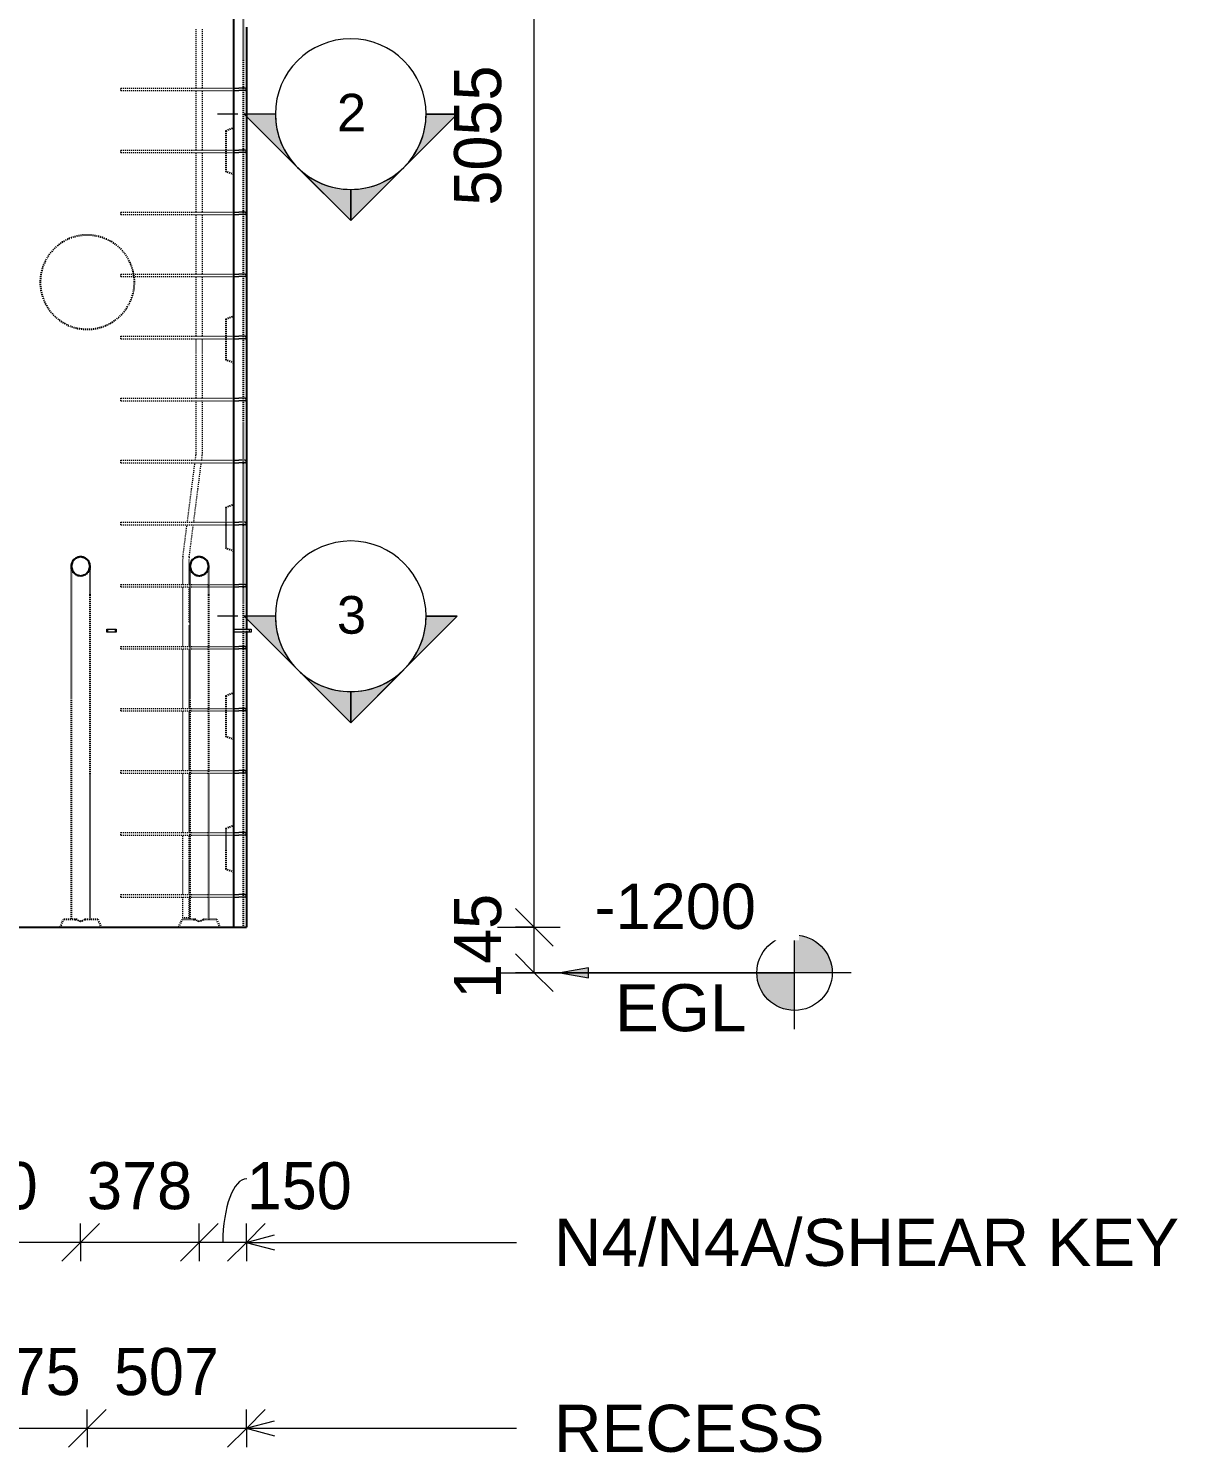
# Model space of a CAD drawing. Header units: millimetres. Extents: x 3013 to 24293, y -3068 to 13086.
# Drawn here: x 11624 to 15285, y -3068 to 1468 of the extents above; entities that cross this region are included whole.
import ezdxf

# ---------------------------------------------------------------- set-up
doc = ezdxf.new("R2010")
doc.units = ezdxf.units.MM
doc.linetypes.add('Dash', pattern=[6.36, 3.18, -3.18])
for name, color, linetype, lineweight in [('A-ANNO-DIMS', 211, 'Continuous', 9), ('A-ANNO-DIMS-60', 211, 'Continuous', 9), ('A-DETL-MBND', 5, 'Continuous', 18), ('A-GENM', 13, 'Continuous', 18), ('A-WALL', 113, 'Continuous', 25), ('A-WALL-HDLN', 110, 'Dash', 25), ('G-ANNO-DIMS', 111, 'Continuous', 9), ('G-ANNO-SYMB', 111, 'Continuous', 9), ('G-ANNO-TEXT', 231, 'Continuous', 9), ('S-RBAR', 171, 'Continuous', 18)]:
    doc.layers.add(name, color=color, linetype=linetype, lineweight=lineweight)
doc.styles.add('Arial', font='arial.ttf', dxfattribs={"height": 120})
doc.styles.add('Arial_1', font='arial.ttf', dxfattribs={"height": 150})
doc.styles.add('Arial_2', font='arial.ttf', dxfattribs={"height": 144})
doc.styles.add('Nirmala UI Semilight', font='NirmalaS.ttf', dxfattribs={"height": 150})
doc.dimstyles.new('Arrow_Filled_-_2_5_NI_UI', dxfattribs={"dimscale": 304.8, "dimtxt": 157.104592, "dimasz": 0.393701, "dimexe": 0.19685, "dimexo": 0.0625, "dimgap": 0.19685, "dimtad": 1, "dimdec": 0, "dimzin": 0, "dimdsep": 46, "dimtxsty": 'Nirmala UI Semilight', "dimblk1": 'OBLIQUE', "dimblk2": 'OBLIQUE', "dimsah": 1, "dimcen": 0.09, "dimazin": 0, "dimtfac": 1, "dimtdec": 4, "dimtix": 1, "dimtmove": 0, "dimatfit": 3, "dimfxl": 0.19685, "dimfxlon": 1, "dimtvp": 1, "dimtolj": 1, "dimtzin": 0, "dimarcsym": 2})
doc.dimstyles.new('Arrow_Filled_-_2_5_NI_UI_1', dxfattribs={"dimscale": 304.8, "dimtxt": 157.104592, "dimasz": 0.393701, "dimexe": 0.19685, "dimexo": 0.0625, "dimgap": 0.19685, "dimtad": 1, "dimdec": 0, "dimzin": 0, "dimdsep": 46, "dimtxsty": 'Nirmala UI Semilight', "dimblk1": 'OBLIQUE', "dimblk2": 'OBLIQUE', "dimsah": 1, "dimcen": 0.09, "dimazin": 0, "dimtfac": 1, "dimtdec": 4, "dimtix": 1, "dimtmove": 1, "dimatfit": 3, "dimfxl": 0.19685, "dimfxlon": 1, "dimtvp": 1, "dimtolj": 1, "dimtzin": 0, "dimarcsym": 2})

# ---------------------------------------------------------------- blocks, each defined once
blk = doc.blocks.new('RR spread anchor face based - RR-SA-2_5-200-1726821-Elevation Front')
at = {"layer": 'A-GENM'}
for p, q in [((11873.6, 6760), (11876.1, 6760)), ((11873.6, 6750), (11873.6, 6760)), ((11876.1, 6760), (11901.1, 6760)), ((11876.1, 6760), (11876.1, 6750)), ((11901.1, 6760), (11903.6, 6760)), ((11901.1, 6760), (11901.1, 6750)), ((11903.6, 6760), (11903.6, 6750)), ((11876.1, 6750), (11873.6, 6750)), ((11901.1, 6750), (11876.1, 6750)), ((11903.6, 6750), (11901.1, 6750))]:
    blk.add_line(p, q, dxfattribs=at)
blk = doc.blocks.new('RR spread anchor face based - RR-SA-3_0-200-1726827-Elevation Front')
at = {"layer": 'A-GENM'}
for p, q in [((12278.6, 6760), (12328.6, 6760)), ((12328.6, 6760), (12333.6, 6760)), ((12328.6, 6750), (12328.6, 6760)), ((12333.6, 6760), (12333.6, 6750)), ((12328.6, 6750), (12278.6, 6750)), ((12333.6, 6750), (12328.6, 6750))]:
    blk.add_line(p, q, dxfattribs=at)
blk = doc.blocks.new('DIMBLOCK66-Elevation Front')
at = {"layer": 'A-ANNO-DIMS-60'}
for p, q in [((11811.9, -2991.4), (11871.9, -2931.4)), ((11811.9, -2991.4), (11811.9, -2931.4)), ((12318.6, -2991.4), (12378.6, -2931.4)), ((12318.6, -2991.4), (12318.6, -2931.4)), ((11811.9, -2991.4), (11751.9, -3051.4)), ((12318.6, -2991.4), (11811.9, -2991.4)), ((11811.9, -2991.4), (11811.9, -3051.4)), ((12318.6, -2991.4), (12258.6, -3051.4)), ((12318.6, -2991.4), (12318.6, -3051.4))]:
    blk.add_line(p, q, dxfattribs=at)
at = {"layer": 'A-ANNO-DIMS-60', "color": 0, "insert": (11896.7, -2735.6), "char_height": 150, "width": 404.473, "attachment_point": 1, "line_spacing_factor": 1.142579, "style": 'Nirmala UI Semilight'}
blk.add_mtext('507', dxfattribs=at)
blk = doc.blocks.new('_Oblique')
at = {"color": 0, "linetype": 'ByBlock', "lineweight": -2}
blk.add_line((-0.5, -0.5), (0.5, 0.5), dxfattribs=at)
blk = doc.blocks.new('DIMBLOCK67-Elevation Front')
at = {"layer": 'A-ANNO-DIMS-60'}
for p, q in [((11436.9, -2991.4), (11496.9, -2931.4)), ((11436.9, -2991.4), (11436.9, -2931.4)), ((11811.9, -2991.4), (11871.9, -2931.4)), ((11811.9, -2991.4), (11811.9, -2931.4)), ((11436.9, -2991.4), (11376.9, -3051.4)), ((11811.9, -2991.4), (11436.9, -2991.4)), ((11436.9, -2991.4), (11436.9, -3051.4)), ((11811.9, -2991.4), (11751.9, -3051.4)), ((11811.9, -2991.4), (11811.9, -3051.4))]:
    blk.add_line(p, q, dxfattribs=at)
at = {"layer": 'A-ANNO-DIMS-60', "color": 0, "insert": (11455.9, -2735.6), "char_height": 150, "width": 404.473, "attachment_point": 1, "line_spacing_factor": 1.142579, "style": 'Nirmala UI Semilight'}
blk.add_mtext('375', dxfattribs=at)
blk = doc.blocks.new('DIMBLOCK70-Elevation Front')
at = {"layer": 'A-ANNO-DIMS-60'}
for p, q in [((12168.6, -2399), (12228.6, -2339)), ((12168.6, -2399), (12168.6, -2339)), ((12318.6, -2399), (12378.6, -2339)), ((12318.6, -2399), (12318.6, -2339)), ((12168.6, -2399), (12108.6, -2459)), ((12318.6, -2399), (12168.6, -2399)), ((12168.6, -2399), (12168.6, -2459)), ((12318.6, -2399), (12258.6, -2459)), ((12318.6, -2399), (12318.6, -2459))]:
    blk.add_line(p, q, dxfattribs=at)
blk.add_ellipse((12319.8, -2399), major_axis=(0, 202.8), ratio=0.375653, start_param=0, end_param=1.570796, dxfattribs=at)
at = {"layer": 'A-ANNO-DIMS-60', "color": 0, "insert": (12319.8, -2143.3), "char_height": 150, "width": 370.196, "attachment_point": 1, "line_spacing_factor": 1.142579, "style": 'Nirmala UI Semilight'}
blk.add_mtext('150', dxfattribs=at)
blk = doc.blocks.new('DIMBLOCK71-Elevation Front')
at = {"layer": 'A-ANNO-DIMS-60'}
for p, q in [((11790.6, -2399), (11850.6, -2339)), ((11790.6, -2399), (11790.6, -2339)), ((12168.6, -2399), (12228.6, -2339)), ((12168.6, -2399), (12168.6, -2339)), ((11790.6, -2399), (11730.6, -2459)), ((12168.6, -2399), (11790.6, -2399)), ((11790.6, -2399), (11790.6, -2459)), ((12168.6, -2399), (12108.6, -2459)), ((12168.6, -2399), (12168.6, -2459))]:
    blk.add_line(p, q, dxfattribs=at)
at = {"layer": 'A-ANNO-DIMS-60', "color": 0, "insert": (11811, -2143.3), "char_height": 150, "width": 404.473, "attachment_point": 1, "line_spacing_factor": 1.142579, "style": 'Nirmala UI Semilight'}
blk.add_mtext('378', dxfattribs=at)
blk = doc.blocks.new('DIMBLOCK72-Elevation Front')
at = {"layer": 'A-ANNO-DIMS-60'}
for p, q in [((11190.6, -2399), (11250.6, -2339)), ((11190.6, -2399), (11190.6, -2339)), ((11790.6, -2399), (11850.6, -2339)), ((11790.6, -2399), (11790.6, -2339)), ((11190.6, -2399), (11130.6, -2459)), ((11790.6, -2399), (11190.6, -2399)), ((11190.6, -2399), (11190.6, -2459)), ((11790.6, -2399), (11730.6, -2459)), ((11790.6, -2399), (11790.6, -2459))]:
    blk.add_line(p, q, dxfattribs=at)
at = {"layer": 'A-ANNO-DIMS-60', "color": 0, "insert": (11319.2, -2143.3), "char_height": 150, "width": 411.328, "attachment_point": 1, "line_spacing_factor": 1.142579, "style": 'Nirmala UI Semilight'}
blk.add_mtext('600', dxfattribs=at)
blk = doc.blocks.new('DIMBLOCK99-Elevation Front')
at = {"layer": 'A-ANNO-DIMS-60'}
for p, q in [((13236.1, -1395), (13176.1, -1335)), ((13236.1, -1395), (13176.1, -1395)), ((13236.1, -1540), (13236.1, -1395)), ((13236.1, -1395), (13296.1, -1455)), ((13236.1, -1395), (13296.1, -1395)), ((13236.1, -1540), (13176.1, -1480)), ((13236.1, -1540), (13176.1, -1540)), ((13236.1, -1540), (13296.1, -1600)), ((13236.1, -1540), (13296.1, -1540))]:
    blk.add_line(p, q, dxfattribs=at)
at = {"layer": 'A-ANNO-DIMS-60', "color": 0, "insert": (12980.4, -1623.2), "char_height": 150, "width": 373.623, "attachment_point": 1, "rotation": 90, "line_spacing_factor": 1.142579, "style": 'Nirmala UI Semilight'}
blk.add_mtext('145', dxfattribs=at)
blk = doc.blocks.new('DIMBLOCK100-Elevation Front')
at = {"layer": 'A-ANNO-DIMS-60'}
for p, q in [((13236.1, 3660), (13176.1, 3720)), ((13236.1, 3660), (13176.1, 3660)), ((13236.1, -1395), (13236.1, 3660)), ((13236.1, 3660), (13296.1, 3600)), ((13236.1, 3660), (13296.1, 3660)), ((13236.1, -1395), (13176.1, -1335)), ((13236.1, -1395), (13176.1, -1395)), ((13236.1, -1395), (13296.1, -1455)), ((13236.1, -1395), (13296.1, -1395))]:
    blk.add_line(p, q, dxfattribs=at)
at = {"layer": 'A-ANNO-DIMS-60', "color": 0, "insert": (12980.4, 904), "char_height": 150, "width": 548.438, "attachment_point": 1, "rotation": 90, "line_spacing_factor": 1.142579, "style": 'Nirmala UI Semilight'}
blk.add_mtext('5055', dxfattribs=at)
blk = doc.blocks.new('Spot Elevations - M_Spot Elevation - Target Filled-10609-Elevation Front')
at = {"layer": 'G-ANNO-DIMS'}
h = blk.add_hatch(color=256, dxfattribs=at)
edge = h.paths.add_edge_path()
edge.add_line((14045.3, 7660), (14165.3, 7660))
edge.add_arc((14045.3, 7660), 120, 0, 90)
edge.add_line((14045.3, 7780), (14045.3, 7660))
h = blk.add_hatch(color=256, dxfattribs=at)
edge = h.paths.add_edge_path()
edge.add_line((14045.3, 7660), (13925.3, 7660))
edge.add_arc((14045.3, 7660), 120, 180, 270)
edge.add_line((14045.3, 7540), (14045.3, 7660))
for p, q in [((14045.3, 7480), (14045.3, 7840)), ((14225.3, 7660), (13205.3, 7660))]:
    blk.add_line(p, q, dxfattribs=at)
blk.add_circle((14045.3, 7660), 120, dxfattribs=at)
blk = doc.blocks.new('Detail View - M_Section Head - Filled SHOP DWG-1002450-Elevation Front')
at = {"layer": 'G-ANNO-SYMB'}
h = blk.add_hatch(color=256, dxfattribs=at)
edge = h.paths.add_edge_path()
edge.add_line((12311.8, 7915.6), (12411.2, 7915.6))
edge.add_arc((12651.2, 7915.6), 240, 180, 225)
edge.add_line((12481.5, 7745.9), (12311.8, 7915.6))
h = blk.add_hatch(color=256, dxfattribs=at)
edge = h.paths.add_edge_path()
edge.add_line((12990.6, 7915.6), (12820.9, 7745.9))
edge.add_arc((12651.2, 7915.6), 240, 315, 360)
edge.add_line((12891.2, 7915.6), (12990.6, 7915.6))
h = blk.add_hatch(color=256, dxfattribs=at)
edge = h.paths.add_edge_path()
edge.add_line((12651.2, 7576.2), (12481.5, 7745.9))
edge.add_arc((12651.2, 7915.6), 240, 225, 270)
edge.add_line((12651.2, 7675.6), (12651.2, 7576.2))
h = blk.add_hatch(color=256, dxfattribs=at)
edge = h.paths.add_edge_path()
edge.add_line((12651.2, 7576.2), (12651.2, 7675.6))
edge.add_arc((12651.2, 7915.6), 240, 270, 315)
edge.add_line((12820.9, 7745.9), (12651.2, 7576.2))
for p, q in [((12651.2, 7576.2), (12311.8, 7915.6)), ((12411.2, 7915.6), (12311.8, 7915.6)), ((12311.8, 7915.6), (12481.5, 7745.9)), ((12411.2, 7915.6), (12311.8, 7915.6)), ((12651.2, 7576.2), (12990.6, 7915.6)), ((12820.9, 7745.9), (12990.6, 7915.6)), ((12891.2, 7915.6), (12990.6, 7915.6)), ((12990.6, 7915.6), (12891.2, 7915.6)), ((12481.5, 7745.9), (12651.2, 7576.2)), ((12651.2, 7576.2), (12820.9, 7745.9)), ((12651.2, 7675.6), (12651.2, 7576.2)), ((12651.2, 7576.2), (12651.2, 7675.6))]:
    blk.add_line(p, q, dxfattribs=at)
for start, end in [(360, 180), (180, 360), (180, 225), (315, 0), (225, 270), (270, 315)]:
    blk.add_arc((12651.2, 7915.6), 240, start, end, dxfattribs=at)

msp = doc.modelspace()

# ---------------------------------------------------------------- hatches: boundary and pattern name
at = {"layer": 'G-ANNO-DIMS'}
msp.add_hatch(color=256, dxfattribs=at).paths.add_polyline_path([(13318.6, -1540), (13408.6, -1555.9), (13408.6, -1524.1)])

# ---------------------------------------------------------------- linework, layer by layer
at = {"layer": 'A-DETL-MBND'}
for p, q in [((13118.6, -1395), (13318.6, -1395)), ((13118.6, -1540), (13318.6, -1540))]:
    msp.add_line(p, q, dxfattribs=at)
at = {"layer": 'A-WALL'}
for p, q in [((12278.6, -1395), (12278.6, 7060)), ((12318.6, 1472), (12318.6, 1275)), ((12318.6, 1274.3), (12318.6, 1077.4)), ((12318.6, 1076.6), (12318.6, 879.7)), ((12318.6, 879), (12318.6, 682)), ((12318.6, 681.3), (12318.6, 484.4)), ((12318.6, 483.6), (12318.6, 286.7)), ((12318.6, 286), (12318.6, 89)), ((12318.6, 88.3), (12318.6, -108.6)), ((12318.6, -109.4), (12318.6, -306.3)), ((12318.6, -307), (12318.6, -445)), ((12318.6, -455), (12318.6, -504)), ((12318.6, -504.7), (12318.6, -701.6)), ((12318.6, -702.4), (12318.6, -899.3)), ((12318.6, -900), (12318.6, -1097)), ((12318.6, -1097.7), (12318.6, -1294.6)), ((12318.6, -1295.4), (12318.6, -1395)), ((10062.6, -1395), (12318.6, -1395))]:
    msp.add_line(p, q, dxfattribs=at)
at = {"layer": 'A-WALL', "flags": 128}
for points in [[(11790.6, -215), (11775.5, -219), (11764.5, -230.1), (11760.6, -245)], [(11820.6, -245), (11816.5, -230), (11805.5, -219), (11790.6, -215)], [(12168.6, -215), (12153.5, -219), (12142.5, -230.1), (12138.6, -245)], [(12198.6, -245), (12194.5, -230), (12183.5, -219), (12168.6, -215)], [(11760.6, -245), (11764.6, -260), (11775.6, -271), (11790.6, -275)], [(11790.6, -275), (11805.6, -271), (11816.6, -259.9), (11820.6, -245)], [(11820.6, -250.7), (11820.6, -245.1), (11820.6, -245)], [(12138.6, -245), (12142.6, -260), (12153.6, -271), (12168.6, -275)], [(12168.6, -275), (12183.6, -271), (12194.6, -259.9), (12198.6, -245)], [(12198.6, -250.7), (12198.6, -245.1), (12198.6, -245)]]:
    msp.add_lwpolyline(points, dxfattribs=at)
at = {"layer": 'A-WALL'}
for centre, start, end in [((11790.6, -245), 120.8303, 149.6053), ((11790.6, -245), 90.7225, 119.4223), ((11790.6, -245), 61.0187, 89.2664), ((11790.6, -245), 30.8311, 59.6045), ((12168.6, -245), 120.8303, 149.6053), ((12168.6, -245), 90.7225, 119.4223), ((12168.6, -245), 61.0187, 89.2664), ((12168.6, -245), 30.8311, 59.6045), ((11790.6, -245), 150.6728, 179.6194), ((11790.6, -245), 180.4246, 209.7233), ((11790.6, -245), 210.813, 239.6231), ((11790.6, -245), 241.0171, 269.268), ((11790.6, -245), 270.7209, 299.4239), ((11790.6, -245), 300.812, 329.6241), ((11790.6, -245), 0.3778, 29.7706), ((11790.6, -245), 330.719, 359.5722), ((12168.6, -245), 150.6728, 179.6194), ((12168.6, -245), 180.4246, 209.7233), ((12168.6, -245), 210.813, 239.6231), ((12168.6, -245), 241.0171, 269.268), ((12168.6, -245), 270.7209, 299.4239), ((12168.6, -245), 300.812, 329.6241), ((12168.6, -245), 0.3778, 29.7706), ((12168.6, -245), 330.719, 359.5722)]:
    msp.add_arc(centre, 30, start, end, dxfattribs=at)
at = {"layer": 'A-WALL-HDLN'}
for p, q in [((12308.6, 3650.1), (12308.6, -1395)), ((12253.6, 1142.5), (12278.6, 1152.5)), ((12253.6, 1142.5), (12253.6, 1012.5)), ((12278.6, 1002.5), (12253.6, 1012.5)), ((12253.6, 542.5), (12278.6, 552.5)), ((12253.6, 542.5), (12253.6, 412.5)), ((12278.6, 402.5), (12253.6, 412.5)), ((12253.6, -57.5), (12278.6, -47.5)), ((12253.6, -57.5), (12253.6, -187.5)), ((12278.6, -197.5), (12253.6, -187.5)), ((11760.6, -335), (11760.6, -1370)), ((11820.6, -1370), (11820.6, -335)), ((12138.6, -335), (12138.6, -1370)), ((12198.6, -1370), (12198.6, -335)), ((12318.6, -445), (12318.6, -455)), ((12253.6, -657.5), (12278.6, -647.5)), ((12253.6, -657.5), (12253.6, -787.5)), ((12278.6, -797.5), (12253.6, -787.5)), ((12253.6, -1080), (12278.6, -1070)), ((12253.6, -1080), (12253.6, -1210)), ((12278.6, -1220), (12253.6, -1210)), ((11725.6, -1395), (11735.6, -1370)), ((11778.6, -1370), (11735.6, -1370)), ((11772, -1370), (11778.6, -1370)), ((11802.6, -1370), (11809.2, -1370)), ((11845.6, -1370), (11802.6, -1370)), ((11845.6, -1370), (11855.6, -1395)), ((12103.6, -1395), (12113.6, -1370)), ((12156.6, -1370), (12113.6, -1370)), ((12150, -1370), (12156.6, -1370)), ((12180.6, -1370), (12187.2, -1370)), ((12223.6, -1370), (12180.6, -1370)), ((12223.6, -1370), (12233.6, -1395))]:
    msp.add_line(p, q, dxfattribs=at)
at = {"layer": 'A-WALL-HDLN', "flags": 128}
for points in [[(11760.6, -245.4), (11760.6, -249.1), (11760.6, -261), (11760.6, -279.7), (11760.6, -303.4), (11760.6, -330), (11760.6, -335)], [(11820.6, -335), (11820.6, -308.1), (11820.6, -283.7), (11820.6, -264), (11820.6, -250.7)], [(12138.6, -245.4), (12138.6, -249.1), (12138.6, -261), (12138.6, -279.7), (12138.6, -303.4), (12138.6, -330), (12138.6, -335)], [(12198.6, -335), (12198.6, -308.1), (12198.6, -283.7), (12198.6, -264), (12198.6, -250.7)], [(11790.6, -1376.2), (11787.5, -1375.9), (11784.4, -1374.7), (11781.5, -1372.7), (11778.6, -1370)], [(11802.6, -1370), (11799.7, -1372.7), (11796.7, -1374.7), (11793.6, -1375.9), (11790.6, -1376.2)], [(12168.6, -1376.2), (12165.5, -1375.9), (12162.4, -1374.7), (12159.5, -1372.7), (12156.6, -1370)], [(12180.6, -1370), (12177.7, -1372.7), (12174.7, -1374.7), (12171.6, -1375.9), (12168.6, -1376.2)]]:
    msp.add_lwpolyline(points, dxfattribs=at)
at = {"layer": 'A-WALL-HDLN'}
for start, end in [(0, 180), (180, 0)]:
    msp.add_arc((11811.9, 660), 150, start, end, dxfattribs=at)
at = {"layer": 'G-ANNO-DIMS'}
for p, q in [((13408.6, -1524.1), (13318.6, -1540)), ((13318.6, -1540), (13408.6, -1555.9)), ((13318.6, -1540), (13645.6, -1540)), ((13408.6, -1555.9), (13408.6, -1524.1)), ((13645.6, -1540), (14065.3, -1540))]:
    msp.add_line(p, q, dxfattribs=at)
at = {"layer": 'G-ANNO-SYMB'}
for p, q in [((12291.2, 1195.6), (12226.8, 1195.6)), ((12291.2, -404.4), (12226.8, -404.4))]:
    msp.add_line(p, q, dxfattribs=at)
at = {"layer": 'G-ANNO-TEXT', "color": 7}
for p, q in [((12318.5, -2398.9), (12408.5, -2374.8)), ((12318.5, -2398.9), (12408.5, -2423.1)), ((12318.5, -2398.9), (13178.9, -2398.9)), ((12318.5, -2991.3), (12408.5, -2967.2)), ((12318.5, -2991.3), (12408.5, -3015.4)), ((12318.5, -2991.3), (13178.9, -2991.3))]:
    msp.add_line(p, q, dxfattribs=at)
at = {"layer": 'S-RBAR', "linetype": 'Dash'}
for p, q in [((12158.6, 1278.7), (12158.6, 1468.3)), ((12178.6, 1278.7), (12178.6, 1468.3)), ((11918.6, 1278.7), (12278.5, 1278.7)), ((11918.6, 1270.7), (11918.6, 1278.7)), ((11918.6, 1270.7), (12278.5, 1270.7)), ((12158.6, 1081), (12158.6, 1270.7)), ((12178.6, 1081), (12178.6, 1270.7)), ((11918.6, 1081), (12278.5, 1081)), ((11918.6, 1073), (11918.6, 1081)), ((11918.6, 1073), (12278.5, 1073)), ((12158.6, 883.3), (12158.6, 1073)), ((12178.6, 883.3), (12178.6, 1073)), ((11918.6, 883.3), (12278.5, 883.3)), ((11918.6, 875.3), (11918.6, 883.3)), ((11918.6, 875.3), (12278.5, 875.3)), ((12158.6, 685.7), (12158.6, 875.3)), ((12178.6, 685.7), (12178.6, 875.3)), ((11918.6, 685.7), (12278.5, 685.7)), ((11918.6, 677.7), (11918.6, 685.7)), ((11918.6, 677.7), (12278.5, 677.7)), ((12158.6, 488), (12158.6, 677.7)), ((12178.6, 488), (12178.6, 677.7)), ((11918.6, 488), (12278.5, 488)), ((11918.6, 480), (11918.6, 488)), ((11918.6, 480), (12278.5, 480)), ((12158.6, 290.3), (12158.6, 480)), ((12178.6, 290.3), (12178.6, 480)), ((11918.6, 290.3), (12278.5, 290.3)), ((11918.6, 282.3), (11918.6, 290.3)), ((11918.6, 282.3), (12278.5, 282.3)), ((12158.6, 115.8), (12158.6, 282.3)), ((12178.6, 115.8), (12178.6, 282.3)), ((11918.6, 92.7), (12278.5, 92.7)), ((11918.6, 84.7), (11918.6, 92.7)), ((12156, 92.7), (12158.2, 110.1)), ((12176.1, 92.7), (12178, 107.5)), ((11918.6, 84.7), (12278.5, 84.7)), ((12130.6, -105), (12154.9, 84.7)), ((12150.8, -105), (12175.1, 84.7)), ((11918.6, -105), (12278.5, -105)), ((11918.6, -113), (11918.6, -105)), ((11918.6, -113), (12278.5, -113)), ((12116.7, -213.5), (12129.6, -113)), ((12136.5, -216.1), (12149.7, -113)), ((12116.1, -302.7), (12116.1, -221.8)), ((12136.1, -302.7), (12136.1, -221.8)), ((11918.6, -302.7), (12278.5, -302.7)), ((11918.6, -310.7), (11918.6, -302.7)), ((11918.6, -310.7), (12278.5, -310.7)), ((12116.1, -500.3), (12116.1, -310.7)), ((12136.1, -422.6), (12136.1, -310.7)), ((12136.1, -500.3), (12136.1, -432.6)), ((11918.6, -500.3), (12278.5, -500.3)), ((11918.6, -508.3), (11918.6, -500.3)), ((11918.6, -508.3), (12278.5, -508.3)), ((12116.1, -698), (12116.1, -508.3)), ((12136.1, -698), (12136.1, -508.3)), ((11918.6, -698), (12278.5, -698)), ((11918.6, -706), (11918.6, -698)), ((11918.6, -706), (12278.5, -706)), ((12116.1, -895.7), (12116.1, -706)), ((12136.1, -895.7), (12136.1, -706)), ((11918.6, -895.7), (12278.5, -895.7)), ((11918.6, -903.7), (11918.6, -895.7)), ((11918.6, -903.7), (12278.5, -903.7)), ((12116.1, -1093.3), (12116.1, -903.7)), ((12136.1, -1093.3), (12136.1, -903.7)), ((11918.6, -1093.3), (12278.5, -1093.3)), ((11918.6, -1101.3), (11918.6, -1093.3)), ((11918.6, -1101.3), (12278.5, -1101.3)), ((12116.1, -1291), (12116.1, -1101.3)), ((12136.1, -1291), (12136.1, -1101.3)), ((11918.6, -1291), (12278.5, -1291)), ((11918.6, -1299), (11918.6, -1291)), ((11918.6, -1299), (12278.5, -1299)), ((12116.1, -1365), (12116.1, -1299)), ((12136.1, -1365), (12136.1, -1299)), ((12136.1, -1365), (12116.1, -1365))]:
    msp.add_line(p, q, dxfattribs=at)
at = {"layer": 'S-RBAR'}
for p, q in [((12278.6, 1278.7), (12294.6, 1278.7)), ((12278.6, 1270.7), (12294.6, 1270.7)), ((12314.6, 1278.7), (12294.6, 1278.7)), ((12314.6, 1270.7), (12294.6, 1270.7)), ((12278.6, 1081), (12294.6, 1081)), ((12278.6, 1073), (12294.6, 1073)), ((12314.6, 1081), (12294.6, 1081)), ((12314.6, 1073), (12294.6, 1073)), ((12278.6, 883.3), (12294.6, 883.3)), ((12278.6, 875.3), (12294.6, 875.3)), ((12314.6, 883.3), (12294.6, 883.3)), ((12314.6, 875.3), (12294.6, 875.3)), ((12278.6, 685.7), (12294.6, 685.7)), ((12314.6, 685.7), (12294.6, 685.7)), ((12278.6, 677.7), (12294.6, 677.7)), ((12314.6, 677.7), (12294.6, 677.7)), ((12278.6, 488), (12294.6, 488)), ((12278.6, 480), (12294.6, 480)), ((12314.6, 488), (12294.6, 488)), ((12314.6, 480), (12294.6, 480)), ((12278.6, 290.3), (12294.6, 290.3)), ((12278.6, 282.3), (12294.6, 282.3)), ((12314.6, 290.3), (12294.6, 290.3)), ((12314.6, 282.3), (12294.6, 282.3)), ((12278.6, 92.7), (12294.6, 92.7)), ((12314.6, 92.7), (12294.6, 92.7)), ((12278.6, 84.7), (12294.6, 84.7)), ((12314.6, 84.7), (12294.6, 84.7)), ((12278.6, -105), (12294.6, -105)), ((12278.6, -113), (12294.6, -113)), ((12314.6, -105), (12294.6, -105)), ((12314.6, -113), (12294.6, -113)), ((12278.6, -302.7), (12294.6, -302.7)), ((12278.6, -310.7), (12294.6, -310.7)), ((12314.6, -302.7), (12294.6, -302.7)), ((12314.6, -310.7), (12294.6, -310.7)), ((12278.6, -500.3), (12294.6, -500.3)), ((12278.6, -508.3), (12294.6, -508.3)), ((12314.6, -500.3), (12294.6, -500.3)), ((12314.6, -508.3), (12294.6, -508.3)), ((12278.6, -698), (12294.6, -698)), ((12278.6, -706), (12294.6, -706)), ((12314.6, -698), (12294.6, -698)), ((12314.6, -706), (12294.6, -706)), ((12278.6, -895.7), (12294.6, -895.7)), ((12278.6, -903.7), (12294.6, -903.7)), ((12314.6, -895.7), (12294.6, -895.7)), ((12314.6, -903.7), (12294.6, -903.7)), ((12278.6, -1093.3), (12294.6, -1093.3)), ((12278.6, -1101.3), (12294.6, -1101.3)), ((12314.6, -1093.3), (12294.6, -1093.3)), ((12314.6, -1101.3), (12294.6, -1101.3)), ((12278.6, -1291), (12294.6, -1291)), ((12278.6, -1299), (12294.6, -1299)), ((12314.6, -1291), (12294.6, -1291)), ((12314.6, -1299), (12294.6, -1299))]:
    msp.add_line(p, q, dxfattribs=at)
for centre in [(12314.6, 1274.7), (12314.6, 1077), (12314.6, 879.3), (12314.6, 681.7), (12314.6, 484), (12314.6, 286.3), (12314.6, 88.7), (12314.6, -109), (12314.6, -306.7), (12314.6, -504.3), (12314.6, -702), (12314.6, -899.7), (12314.6, -1097.3), (12314.6, -1295)]:
    msp.add_arc(centre, 4, 270, 90, dxfattribs=at)
at = {"layer": 'S-RBAR', "linetype": 'Dash'}
for centre, radius, start, end in [((12113.6, 115.8), 45, 352.6878, 360), ((12113.6, 115.8), 65, 352.6878, 360), ((12181.1, -221.8), 65, 172.6878, 180), ((12181.1, -221.8), 45, 172.6878, 180)]:
    msp.add_arc(centre, radius, start, end, dxfattribs=at)

# ---------------------------------------------------------------- block references
at = {"layer": 'A-GENM'}
for name in ['RR spread anchor face based - RR-SA-2_5-200-1726821-Elevation Front', 'RR spread anchor face based - RR-SA-3_0-200-1726827-Elevation Front']:
    msp.add_blockref(name, (0, -7205), dxfattribs=at)
at = {"layer": 'G-ANNO-DIMS'}
msp.add_blockref('Spot Elevations - M_Spot Elevation - Target Filled-10609-Elevation Front', (20, -9200), dxfattribs=at)
at = {"layer": 'G-ANNO-SYMB'}
for p in [(0, -6720), (0, -8320)]:
    msp.add_blockref('Detail View - M_Section Head - Filled SHOP DWG-1002450-Elevation Front', p, dxfattribs=at)

# ---------------------------------------------------------------- texts
at = {"layer": 'G-ANNO-SYMB', "char_height": 120, "width": 115.443, "attachment_point": 1, "style": 'Arial'}
for s, insert in [('2', (12607.1, 1260.2)), ('3', (12607.1, -339.8))]:
    msp.add_mtext(s, dxfattribs=dict(at, insert=insert))
at = {"layer": 'G-ANNO-TEXT', "color": 7, "char_height": 150, "attachment_point": 1, "style": 'Arial_1'}
for s, insert, width in [('EGL', (13493.4, -1576.4), 505.063), ('N4/N4A/SHEAR KEY', (13298.9, -2323.9), 2405.062), ('RECESS', (13298.9, -2916.3), 1038.987)]:
    msp.add_mtext(s, dxfattribs=dict(at, insert=insert, width=width))

# ---------------------------------------------------------------- dimensions: what is measured, and where the dimension line sits
at = {"layer": 'A-ANNO-DIMS'}
for base, p1, p2, override, picture, middle in [((13236.1, 3660), (13176.1, -1395), (13176.1, 3660), {"dimpost": '<>', "dimfxl": 5055}, 'DIMBLOCK100-Elevation Front', (13098.6, 1132.5)), ((13236.1, -1395), (13176.1, -1540), (13176.1, -1395), {"dimpost": '<>', "dimfxl": 145}, 'DIMBLOCK99-Elevation Front', (13098.1, -1467.5))]:
    dim = msp.add_linear_dim(base=base, p1=p1, p2=p2, angle=90, dimstyle='Arrow_Filled_-_2_5_NI_UI', override=override, dxfattribs=at)
    dim.commit()
    dim.dimension.update_dxf_attribs({"geometry": picture, "text_midpoint": middle})
for base, p1, p2, override, picture, middle in [((11190.6, -2399), (11790.6, -2339), (11190.6, -2339), {"dimpost": '<>', "dimfxl": 600}, 'DIMBLOCK72-Elevation Front', (11490.6, -2261.4)), ((11790.6, -2399), (12168.6, -2339), (11790.6, -2339), {"dimpost": '<>', "dimfxl": 378}, 'DIMBLOCK71-Elevation Front', (11979.6, -2261.4)), ((11436.9, -2991.4), (11811.9, -2931.4), (11436.9, -2931.4), {"dimpost": '<>', "dimfxl": 375}, 'DIMBLOCK67-Elevation Front', (11624.4, -2853.8)), ((11811.9, -2991.4), (12318.6, -2931.4), (11811.9, -2931.4), {"dimpost": '<>', "dimfxl": 506.637086}, 'DIMBLOCK66-Elevation Front', (12065.2, -2853.8))]:
    dim = msp.add_linear_dim(base=base, p1=p1, p2=p2, dimstyle='Arrow_Filled_-_2_5_NI_UI', override=override, dxfattribs=at)
    dim.commit()
    dim.dimension.update_dxf_attribs({"geometry": picture, "text_midpoint": middle})
dim = msp.add_linear_dim(base=(12168.6, -2399), p1=(12318.6, -2339), p2=(12168.6, -2339), dimstyle='Arrow_Filled_-_2_5_NI_UI_1', override={"dimpost": '<>', "dimfxl": 150}, dxfattribs=at)
dim.commit()
dim.dimension.update_dxf_attribs({"geometry": 'DIMBLOCK70-Elevation Front', "text_midpoint": (12504.9, -2243.3), "dimtype": 160})

# ---------------------------------------------------------------- next in the draw order: texts
at = {"layer": 'G-ANNO-DIMS', "insert": (13427.9, -1256.3), "char_height": 144, "width": 615.281, "attachment_point": 1, "line_spacing_factor": 0.941778, "style": 'Arial_2', "bg_fill": 3, "box_fill_scale": 1.25, "bg_fill_color": 256, "bg_fill_true_color": 13158600, "bg_fill_transparency": 0}
msp.add_mtext('-1200', dxfattribs=at)

doc.saveas('drawing.dxf')
